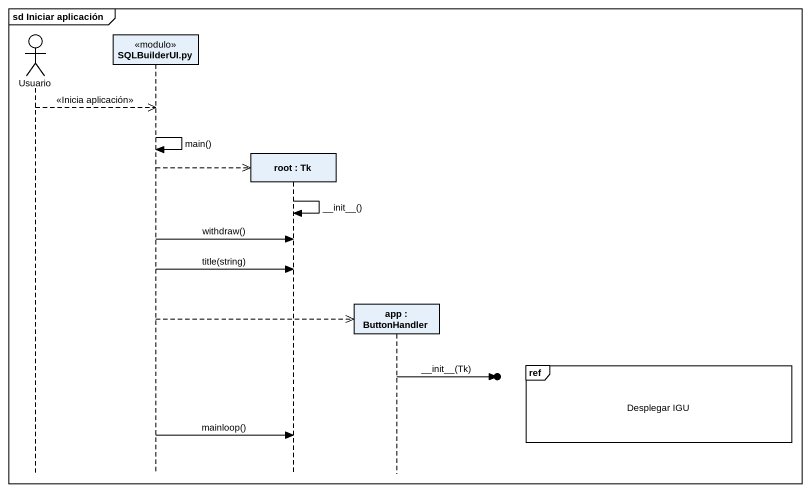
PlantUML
@startuml
mainframe sd Iniciar aplicación
hide footbox
actor Usuario
participant "SQLBuilderUI.py" as SQLBuilderUI_py <<modulo>>
participant "root : Tk" as root
participant "app : ButtonHandler" as app

Usuario -->> SQLBuilderUI_py : <<Inicia aplicación>>
SQLBuilderUI_py -> SQLBuilderUI_py : main()
SQLBuilderUI_py -->> root **
root -> root : ~__init~__()
SQLBuilderUI_py -> root : withdraw()
SQLBuilderUI_py -> root : title(string)
SQLBuilderUI_py -->> app **
ref over app : Desplegar IGU
app ->o] : ~__init~__(Tk)
SQLBuilderUI_py -> root : mainloop()
@enduml
